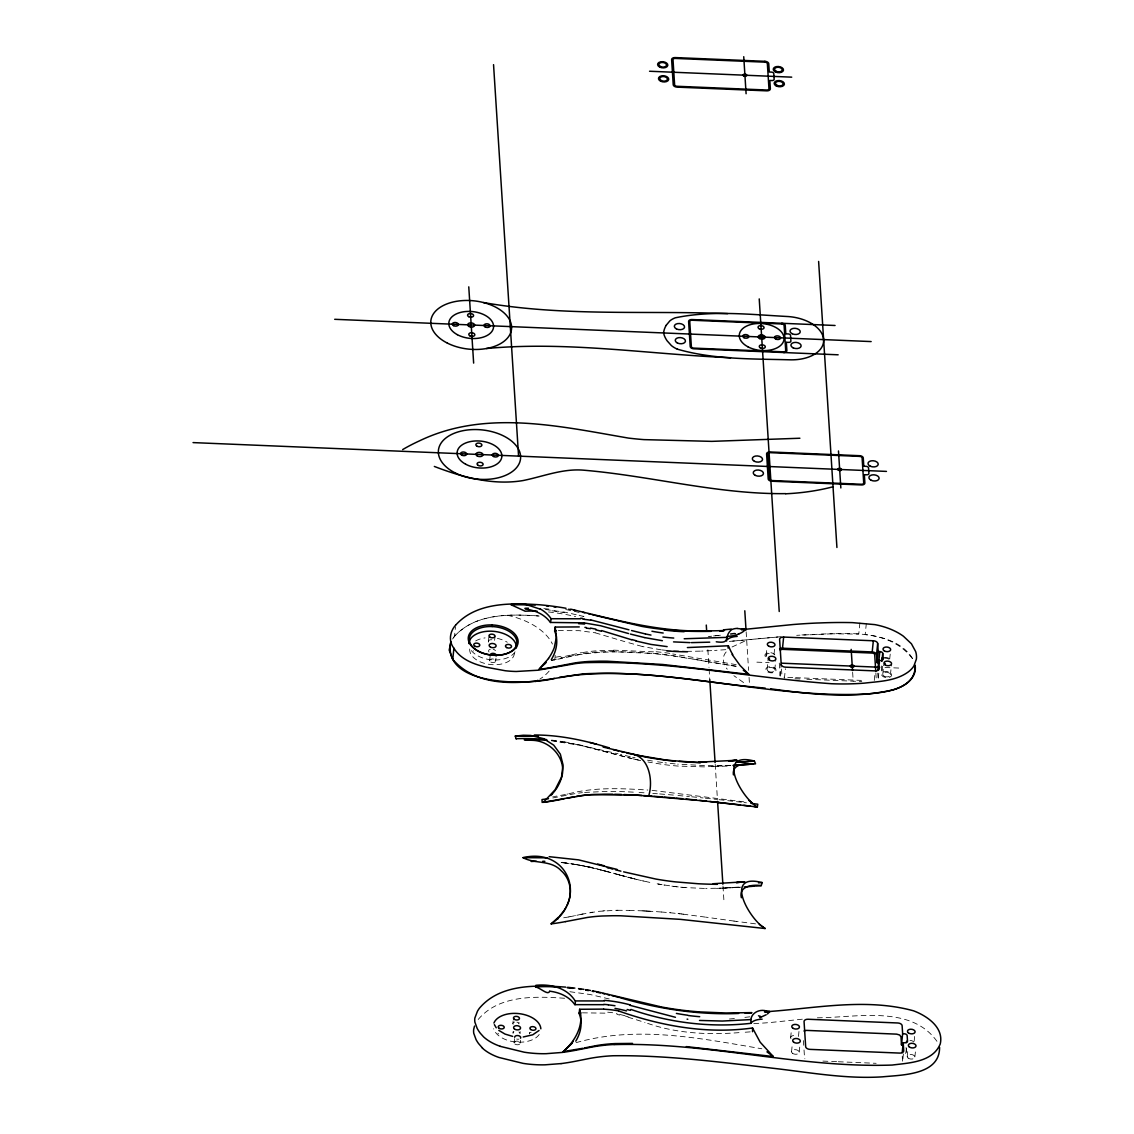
<?xml version="1.0" encoding="UTF-8"?>
<svg xmlns="http://www.w3.org/2000/svg" width="1134" height="1134" viewBox="0 0 1134 1134"><rect width="100%" height="100%" fill="white"/><g stroke="black" fill="none" stroke-linecap="round" stroke-linejoin="round"><path stroke-width="0.75" stroke-dasharray="5 3.75" d="M488.428 641.433L488.853 637.138M489.661 660.64L490.228 654.899M766.187 655.537L766.839 649.045M767.094 669.599L768.228 658.244M882.762 674.404L883.74 664.666M538.338 615.918C509.69 614.018 475.5 613.239 454.507 636.287L455.485 626.719M512.88 1023.633L513.163 1020.841M513.22 1031.359L513.036 1033.216A3.501 2.098 5.8 0 1 513.957 1031.77M514.113 1042.841L514.538 1038.659M518.918 1023.889L519.06 1022.485M520.194 1031.642L519.996 1033.513A3.501 2.098 5.8 0 0 518.89 1031.968M520.152 1043.096L520.435 1040.303M529.351 1033.896L529.493 1032.507M780.22 676.19A4.196 2.509 5.8 0 1 780.079 675.623L781.213 664.467M784.43 678.316L785.394 668.762M790.639 1037.738L791.447 1029.771M791.546 1051.799L792.184 1045.435M798.478 1036.462L799.116 1030.083M799.215 1052.125L800.023 1044.159M859.898 622.92L858.764 634.076L828.741 633.75L796.692 635.323M866.319 623.459L865.185 634.615C883.372 636.571 904.195 643.077 913.536 660.158C888.291 624.877 839.146 634.742 801.908 634.941M874.286 680.457L874.938 674.078M878.807 673.171L878.141 679.691L877.73 673.171M881.912 670.463L882.337 666.282M903.401 1053.925L902.593 1061.892L902.14 1054.875M905.655 1053.529L906.874 1047.589M907.214 1056.604L908.022 1048.638M914.146 1041.267L914.628 1036.476M914.883 1056.931L915.535 1050.552M774.026 654.29L774.834 646.465M774.763 669.925L775.727 660.541M889.694 659.095L890.672 649.711M890.431 674.73L891.565 663.787M494.608 640.341L495.034 636.273M495.7 660.895L495.983 658.188M726.171 651.965C721.536 656.912 723.024 664.524 727.263 669.188M454.507 636.287C475.472 613.196 510.456 614.004 539.146 616.074M732.04 646.99L746.682 640.228M571.664 654.871L581.6 652.603M570.26 655.211L561.259 657.224M568.758 793.8C594.542 786.996 621.475 788.413 647.812 790.044M576.894 915.266L580.806 914.415M581.062 914.358L598.199 911.367L615.734 910.304M567.652 794.027L566.901 794.197M575.42 915.577L574.683 915.748M581.77 914.202L583.074 913.933M573.946 915.903L570.005 916.697M565.455 794.495L554.299 796.522M569.92 916.711L568.744 916.938M552.768 797.953L573.79 793.857A106.497 63.788 5.8 0 1 580.239 792.907L582.422 792.652M568.63 916.967L561.344 918.186M590.162 912.558L592.586 912.147M553.562 796.635L552.825 796.734M576.044 1042.67C637.195 1025.207 700.727 1038.418 761.835 1048.766M551.578 660.442C596.626 647.982 644.183 650.604 689.755 658.698M749.843 1016.815L741.282 1017.808M720.359 635.224L710.054 636.372M718.545 635.409L708.24 636.5M777.896 636.996L729.134 641.433L782.332 636.557M802.333 1019.197L771.163 1022.429A303.345 181.709 5.8 0 1 764.727 1022.953L753.586 1023.633M734.407 1018.53L728.056 1019.126M584.62 792.425L607.087 791.39A263.896 158.08 5.8 0 1 627.641 791.858L636.784 792.326M730.778 765.507L704.2 766.882L678.642 766.116A161.113 96.518 5.8 0 1 663.149 764.486L648.01 762.034M738.546 887.071L719.736 888.262M603.005 910.885L603.812 910.829M817.373 1017.808C857.389 1017.581 913.012 1004.171 938.541 1043.649M725.774 649.669L714.562 650.448M604.209 910.786L605.003 910.73M750.212 1031.869L744.414 1032.28M739.481 887.284L738.461 887.355M741.041 887.185L735.952 887.511M739.014 1032.635C707.871 1035.03 675.977 1033.443 646.309 1022.911M736.958 887.44L733.981 887.624M727.163 766.017L717.638 766.499M735.442 887.539L722.67 888.163M711.656 650.618L701.549 651.1M732.054 887.724L733.018 887.681M730.594 887.809L729.176 887.879M727.248 887.979L728.212 887.922M558.367 630.617L579.162 630.674L595.095 632.786M582.437 1012.832L607.838 1013.186M725.42 888.05L726.341 888.021M716.731 766.541L708.608 766.797M724.498 888.092L705.646 888.446M700.373 651.143L687.459 651.341M730.735 765.351L703.037 765.507L677.693 764.132M716.39 888.361L719.92 888.262M615.649 910.304L616.612 910.29M616.527 910.29L617.888 910.276M617.321 910.276L629.427 910.375M613.522 650.151L656.118 651.965M687.388 651.341L671.044 650.76M704.455 888.432L685.574 887.596A160.461 96.121 5.8 0 1 674.234 886.462L659.166 884.208M629.271 910.375L642.241 910.843M756.874 662.157L769.164 662.667M885.002 667.487L899.035 668.068M792.765 677.551L784.359 677.196A2.339 1.403 5.8 0 1 783.934 677.154M795.572 677.664L861.443 680.4M794.977 678.756L800.264 678.982M806.855 679.252L861.812 681.534M822.887 1061.098L836.906 1061.679M838.309 1061.75L876.143 1063.309M642.156 910.843L643.488 910.914M643.304 910.9L644.722 910.971M644.452 910.956L647.216 911.098M645.6 911.013L648.45 911.169M647.883 911.141L655.58 911.594M649.031 911.212L650.179 911.268M639.066 792.468L645.941 792.921M656.359 911.651L661.93 912.048M652.036 790.341L745.633 802.036M652.801 793.403L657.366 793.757M661.349 912.005L668.989 912.643M659.662 793.928L673.383 795.076M569.906 991.726L590.105 994.504L610.772 999.323M667.104 650.448L661.349 649.853M564.604 998.274C535.319 996.233 499.045 994.801 478.264 1019.409A82.3 49.301 5.8 0 0 477.244 1020.898M677.948 795.487L689.373 796.55M545.454 609.525L564.86 612.162L583.939 616.485A167.846 97.042 6.2 0 0 579.12 615.238M551.79 740.488L579.361 744.755L632.333 758.689M669.4 912.686L670.307 912.771M670.208 912.757L681.392 913.947M675.169 763.905L665.048 762.799M691.655 796.777L703.08 797.939M551.237 740.729L580.608 745.421L627.952 757.654M705.362 798.18L716.773 799.399M562.11 862.279L590.247 867.014L635.72 879.204L625.982 876.724M561.174 862.506L563.768 862.804M719.055 799.654L741.849 802.277M678.089 913.579L679.989 913.791M681.25 913.933L683.292 914.174M661.25 649.839L642.411 646.522M744.131 802.546L746.413 802.815M562.039 862.605L570.7 863.725M682.966 914.146L706.043 917.193M564.193 862.861L573.733 864.193M755.499 923.841L736.15 921.361M662.525 762.487L654.984 761.41M734.152 921.091L705.986 917.179M733.953 921.063L736.576 921.418M736.079 666.154L730.636 665.389M736.207 664.666L672.689 653.964M736.023 666.381L672.547 655.594A183.68 110.026 5.8 0 0 655.948 653.581L613.296 651.724A148.072 88.707 5.8 0 0 594.273 652.234A82.654 49.513 5.8 0 0 581.218 654.077L560.862 658.641A105.108 62.965 5.8 0 1 551.351 660.243M729.275 665.19L709.374 662.001M571.139 863.796L575.221 864.434M663.872 885.002L664.779 885.144M564.122 741.721L618.03 753.77M574.357 864.292L577.192 864.774M652.475 761.027L647.471 760.191M662.072 884.704L653.964 883.23M575.902 864.547L581.076 865.483M577.631 864.845L584.081 866.064M706.595 661.505L692.661 658.982M658.911 884.166L658.131 884.024M616.91 1014.448L619.717 1015.029M581.501 865.554L587.525 866.787M584.52 866.149L590.97 867.553M649.839 882.394L647.075 881.813M640.682 760.56L639.293 760.262M632.63 757.257L635.097 757.781M587.398 866.759L588.56 867.014M638.371 760.049L636.046 759.539M635.224 759.369L638.881 760.177M587.951 866.886L588.957 867.099M643.006 880.92L646.663 881.728M595.279 632.829L624.834 641.646M588.815 867.071L597.902 869.225M643.205 880.962L642.425 880.778M635.125 759.341L633.268 758.915M630.192 756.704L620.454 754.379M641.504 880.565L639.647 880.14M591.409 867.652L600.935 869.991M642.142 646.451L625.67 641.901M639.066 879.998L637.804 879.701M630.49 758.263L631.411 758.476L626.351 757.257M636.415 879.374L637.336 879.587M636.188 879.318L634.133 878.807M598.766 869.438L603.401 870.643M632.772 878.467L623.303 876.001M602.99 870.529L604.408 870.898M603.529 870.671L605.712 871.252M604.847 871.025L607.895 871.833M606.151 871.366L610.517 872.542M621.971 875.646L624.636 876.355M622.807 875.873L619.136 874.881L620.652 875.292M619.32 874.938L609.638 872.301M614.43 873.605L615.252 873.832M628.009 1017.155L644.991 1022.485M743.592 682.569L733.868 675.68M881.671 665.942L881.94 670.166A2.807 1.673 5.8 0 1 881.685 670.931M906.08 1047.433L906.392 1052.366M875.859 672.93L876.284 679.606M852.64 672.292L853.207 681.109M781.51 669.017L781.95 675.694A2.339 1.403 5.8 0 0 782.063 676.091M779.285 663.092L780.079 675.623M803.425 1040.601L803.737 1045.293M804.034 1049.985L804.53 1057.809A4.196 2.509 5.8 0 0 804.885 1058.759M746.144 631.822L748.61 670.378M749.064 677.381L749.39 682.64M707.871 649.739L708.991 667.373M709.104 669.131L709.785 679.72M715.2 764.344L717.453 799.612M722.982 886.008L723.889 900.112M515.063 651.809A23.857 14.288 5.8 0 1 492.383 659.903A23.857 14.288 5.8 0 1 470.043 648.605M766.513 656.402A3.856 2.311 5.8 0 1 767.009 654.063A3.856 2.311 5.8 0 1 770.695 653.453M884.477 658.23A3.856 2.311 5.8 0 1 888.588 659.152M555.15 655.254A63.291 37.918 5.8 0 1 553.619 663.475M549.111 671.101A63.291 37.918 5.8 0 1 539.883 679.068M507.536 615.294A63.291 37.918 5.8 0 1 552.442 644.055M765.422 656.742A5.131 3.076 5.8 0 1 768.016 652.73A5.131 3.076 5.8 0 1 774.82 654.928M884.293 657.437A5.131 3.076 5.8 0 1 889.977 659.081M885.682 677.537A5.131 3.076 5.8 0 1 882.153 672.745A5.131 3.076 5.8 0 1 890.459 672.802A5.131 3.076 5.8 0 1 888.489 677.551M489.037 652.007A3.501 2.098 5.8 0 1 490.342 649.229M493.219 649.258A3.501 2.098 5.8 0 1 495.388 650.718M473.445 651.058A3.033 1.814 5.8 0 1 473.261 650.718M514.425 653.312A22.453 13.452 5.8 0 1 490.923 664.567A22.453 13.452 5.8 0 1 469.717 649.017M475.642 640.937A22.453 13.452 5.8 0 1 485.083 637.889M497.387 638.399A22.453 13.452 5.8 0 1 507.267 642.241M488.683 642.113A3.033 1.814 5.8 0 1 489.959 639.874A3.033 1.814 5.8 0 1 493.914 640.667M671.016 651.086A183.921 160.858 5.1 0 1 667.076 650.774M656.132 651.752A179.852 108.722 5.8 0 1 672.731 653.765M613.565 650.505A145.705 87.63 5.8 0 0 594.655 650.987A80.528 48.805 5.9 0 0 581.714 652.787M560.635 656.331A105.476 62.001 5.5 0 1 552.669 657.649M548.516 611.949A96.433 57.763 5.8 0 1 551.762 612.332A135.159 80.968 5.8 0 1 575.59 616.556M543.838 608.632A96.092 58.032 6.1 0 1 552.116 609.482M551.904 610.787A128.029 74.603 6 0 1 564.661 612.729M565.724 609.539A139.142 85.504 5.6 0 1 580.424 612.785M551.535 740.091A140.644 84.242 5.8 0 1 564.08 741.863M685.574 887.596A160.872 96.362 5.8 0 1 671.81 886.15M625.117 1015.979A109.686 69.457 10.6 0 1 628.165 1016.829M619.873 1014.491A72.774 44.651 10.8 0 1 624.962 1015.752M607.696 1012.194A53.723 30.689 11 0 1 617.08 1013.442M910.007 1040.374A3.856 2.311 5.8 0 1 913.664 1041.99M790.965 1038.602A3.856 2.311 5.8 0 1 792.241 1035.866A3.856 2.311 5.8 0 1 797.074 1036.363M529.521 1033.23A3.033 1.814 5.8 0 1 531.151 1032.28M498.606 1033.91A3.033 1.814 5.8 0 1 497.897 1033.258M513.135 1024.314A3.033 1.814 5.8 0 1 514.68 1022.018M516.906 1022.103A3.033 1.814 5.8 0 1 518.663 1023.208M539.217 1034.463A23.857 14.288 5.8 0 1 514.666 1041.891A23.857 14.288 5.8 0 1 493.644 1028.708M518.918 1039.141A3.033 1.814 5.8 0 1 516.693 1039.042M452.579 639.023L454.436 636.372L452.579 639.023M768.668 671.484A3.856 2.311 5.8 0 0 774.749 670.251A3.856 2.311 5.8 0 0 769.362 667.543A3.856 2.311 5.8 0 0 768.668 671.484M884.35 676.289A3.856 2.311 5.8 0 0 890.417 675.056A3.856 2.311 5.8 0 0 885.044 672.349A3.856 2.311 5.8 0 0 884.35 676.289M767.916 672.065A5.131 3.076 5.8 0 0 776.01 670.421A5.131 3.076 5.8 0 0 768.852 666.806A5.131 3.076 5.8 0 0 767.916 672.065M490.809 662.072A3.033 1.814 5.8 0 0 495.671 661.221A3.033 1.814 5.8 0 0 491.561 658.996A3.033 1.814 5.8 0 0 490.809 662.072M908.136 1058.079A3.856 2.311 5.8 0 0 914.67 1057.767A3.856 2.311 5.8 0 0 910.347 1054.45A3.856 2.311 5.8 0 0 908.136 1058.079M792.468 1053.273A3.856 2.311 5.8 0 0 798.988 1052.962A3.856 2.311 5.8 0 0 794.665 1049.645A3.856 2.311 5.8 0 0 792.468 1053.273M514.836 1044.003A3.033 1.814 5.8 0 0 519.982 1043.762A3.033 1.814 5.8 0 0 516.58 1041.14A3.033 1.814 5.8 0 0 514.836 1044.003"/><path stroke-width="1.5" d="M728.085 648.109L728.099 645.785L687.374 647.571M716.263 641.787C731.586 643.999 723.123 636.854 731.515 629.71A30.391 14.388 33.5 0 1 737.157 628.406M630.943 1009.444C669.514 1022.811 710.579 1027.914 751.176 1023.279C748.922 1014.193 758.462 1008.424 766.456 1010.989M770.681 688.806C810.838 694.334 852.201 698.998 892.245 690.067C903.727 687.076 917.208 678.798 915.138 665.219C916.258 689.543 884.081 692.534 866.631 694.008C771.744 698.587 678.416 668.876 583.315 673.851C541.797 679.677 484.558 695.837 452.764 659.378L453.898 648.223C448.384 641.291 449.815 631.567 455.528 625.273M779.597 648.832A4.196 2.509 5.8 0 1 782.503 648.209L783.637 637.067L873.336 640.781A4.196 2.509 5.8 0 1 877.673 643.488L878.184 651.511L877.064 662.667L878.68 662.738A2.807 1.673 5.8 0 1 879.516 662.837M877.064 662.667L876.539 654.644A4.196 2.509 5.8 0 0 872.202 651.937L873.336 640.781M876.539 654.644L877.673 643.488M877.801 670.081L878.765 660.512L880.395 660.583A2.807 1.673 5.8 0 0 883.074 659.01L882.72 653.382A2.807 1.673 5.8 0 0 879.814 651.582L878.184 651.511M878.68 662.738L879.814 651.582M881.898 661.349L882.72 653.382M903.132 1044.924L901.502 1044.868L902.636 1033.712L902.125 1025.689A4.196 2.509 5.8 0 0 897.774 1022.981L808.088 1019.253A4.196 2.509 5.8 0 0 804.063 1021.621L805.664 1046.668A4.196 2.509 5.8 0 0 810.016 1049.375L899.701 1053.089A4.196 2.509 5.8 0 0 903.727 1050.736L903.217 1042.713L904.847 1042.784A2.807 1.673 5.8 0 0 907.526 1041.21L907.157 1035.583A2.807 1.673 5.8 0 0 904.266 1033.783L902.636 1033.712M902.21 1052.621L903.217 1042.713M579.261 626.918L555.178 627.074L554.724 630.802L556.27 630.717M603.713 1009.118L579.63 1009.274L579.176 1013.002L580.934 1012.903M540.209 608.915A66.793 44.453 -31.8 0 1 551.11 618.71L550.6 622.453L583.812 622.849M643.588 795.572L648.691 795.912C653.439 781.014 649.258 755.457 630.433 753.841M560.99 779.271C568.12 760.843 552.088 741.395 533.391 740.346C508.868 739.354 541.003 739.552 547.353 740.374M755.953 886.065L761.226 885.611L762.19 882.606C722.712 872.344 749.418 919.674 765.124 928.519L680.287 919.348L620.766 915.79A224.135 134.266 5.8 0 0 612.303 915.733L602.211 916.003A100.841 60.4 5.8 0 0 587.44 917.449L565.497 921.616M474.536 1026.057L473.728 1029.162A36.274 21.73 5.8 0 0 473.771 1033.358L476.039 1039.566A64.085 38.386 5.8 0 0 478.534 1043.535L482.503 1048.071M560.749 780.022L559.884 782.247M567.964 903.047C572.656 892.231 570.246 878.581 561.202 870.742C551.067 859.714 534.837 864.179 523.029 857.658C567.78 847.027 588.291 898.355 551.138 923.87L558.566 917.122M567.666 903.798L567 905.286M450.708 642.383C442.26 688.054 531.718 684.653 554.328 678.416M450.935 641.915L449.192 650.108L452.764 659.378M559.558 782.984L557.644 786.698M565.838 907.512L566.249 906.775M666.126 325.359L669.825 320.908A23.686 14.189 5.8 0 1 675.269 317.818C711.698 310.192 749.602 314.458 786.457 316.457A35.934 21.518 5.8 0 1 823.624 339.605A35.934 21.518 5.8 0 1 789.221 359.79C751.899 358.812 713.428 359.62 677.282 349.144M565.412 908.249L564.505 909.737M572.174 1042.77L573.109 1041.352M557.205 787.435L555.745 789.647M563.527 911.197L564.023 910.46M548.558 658.514L538.834 669.386A150.198 89.969 5.8 0 0 553.123 667.132L574.669 662.965A97.481 58.401 5.8 0 1 589.099 661.476L598.965 661.179A213.121 127.66 5.8 0 1 607.257 661.207L662.724 664.481L748.809 674.347L740.077 665.502L732.153 654.502M555.221 790.384L552.06 794.225M562.988 911.934L561.032 914.415M760.63 1017.056L759.879 1017.694A42.114 25.217 5.8 0 1 761.524 1016.886L766.173 1014.774M560.735 914.755L559.842 915.776M539.033 1030.48L532.739 1034.803L523.228 1036.986M455.641 625.132C476.422 602.041 510.924 602.919 539.458 604.762A178.86 107.149 5.8 0 1 554.072 606.392A172.34 103.237 5.8 0 1 566.036 608.278M551.748 794.565L550.784 795.572M572.075 1043.223L571.366 1043.946M570.997 1044.301L570.26 1045.024M546.205 662.44L545.171 663.461M569.892 1045.378L563.286 1051.587L582.961 1048.27M545.128 663.503L540.294 668.039M574.895 796.692L543.37 802.333L555.05 789.831L561.472 777.187L563.088 765.081L560.352 754.181L553.746 745.166L543.71 738.688L530.726 735.442L523.284 735.243L515.261 736.108L516.197 738.914M563.286 1051.587C574.966 1041.366 584.379 1025.15 579.63 1009.274M735.853 635.281L738.914 633.878M767.449 1013.98L769.802 1011.613L765.252 1011.996M735.427 635.494L727.192 636.486M738.319 634.147L740.97 632.956A17.719 10.617 5.8 0 0 745.378 629.427L737.213 628.477M584.478 1047.944L596.768 1045.534A100.416 60.145 5.8 0 1 615.181 1043.578L632.531 1043.408M563.967 798.832L557.73 800.065A160.404 96.092 5.8 0 1 543.37 802.333M567.071 798.208L582.238 795.558A99.041 59.322 5.8 0 1 591.055 794.665L637.436 795.203L706.482 801.114M559.331 677.395C627.612 666.012 697.098 682.271 765.209 688.111M576.483 796.408L579.672 795.898A100.841 60.4 5.8 0 1 594.443 794.466L604.521 794.183A224.135 134.266 5.8 0 1 612.998 794.239M548.516 798.676L541.995 799.555L542.18 802.475M558.367 918.597L556.865 918.781M561.061 1063.593L545.015 1064.826A74.263 44.481 5.8 0 1 523.058 1063.366L498.96 1057.469A41.859 25.076 5.8 0 1 482.375 1048.114M730.622 633.991L734.052 633.58M758.49 1015.781L760.56 1016.39M486.443 348.521C567.836 340.965 649.243 354.361 730.523 357.72M735.13 760.418L728.567 761.056L737.043 760.234L698.587 762.19L706.553 762.218L699.565 762.19M742.898 881.969L736.335 882.621L744.811 881.784L713.088 883.74M734.265 633.537L735.442 633.722M723.464 629.838L731.302 629.087M752.834 761.183L750.439 761.382M749.347 764.415L733.273 765.634M754.805 886.15L753.656 886.249M752.494 886.334L744.202 886.958M748.412 761.538L748.001 761.566A293.352 175.727 5.8 0 1 736.873 762.246M686.339 1046.597L773.26 1056.534L760.177 1042.203L752.537 1027.985C706.978 1034.35 661.547 1026.114 618.611 1010.975M726.738 637.365L684.199 638.754M764.5 1011.897L765.861 1011.797A303.345 181.709 5.8 0 0 772.297 1011.273C818.975 1007.602 867.524 998.175 913.508 1010.805C926.903 1015.809 944.069 1027.432 940.256 1043.932C932.644 1062.317 909.099 1062.87 892.203 1065.053C799.101 1068.313 707.403 1041.848 614.089 1044.612M751.19 1019.565L722.287 1021.054L699.508 1020.444M551.081 618.725L580.679 618.781M523.029 857.658L547.58 857.814M751.53 1012.931L745.081 1013.229M709.728 642.17L691.414 642.638M799.895 438.234L711.727 441.367L643.97 439.623A219.032 131.204 5.8 0 1 628.491 438.093C559.842 426.341 485.522 408.949 419.367 440.913A203.071 121.65 5.8 0 0 402.655 449.588M733.23 765.252L755.556 763.848L754.408 761.056C714.944 750.793 741.636 798.123 757.342 806.969L757.796 804.204L750.963 803.368M751.828 1012.605L725.93 1013.002L700.202 1011.925A198.648 118.999 5.8 0 1 659.492 1006.581M531.166 861.471L536.325 861.273M785.749 493.63C717.496 494.452 650.916 475.826 583.245 470.156C562.507 468.47 542.988 476.535 523.029 480.561C492.879 485.607 462.332 477.216 434.336 466.443M738.631 1013.456C698.487 1015.114 658.457 1008.906 619.972 997.665M549.678 991.314C547.92 995.737 540.691 987.955 535.418 986.906A116.235 69.628 5.8 0 1 555.05 986.878L559.728 987.119M689.982 642.624L673.539 641.887M534.327 735.002C559.842 734.903 584.974 740.488 609.284 747.859M542.747 861.273L544.873 861.33M614.685 794.268L621.489 794.452M727.702 313.636C646.337 310.39 564.08 316.726 483.495 302.551M753.458 764.061C745.704 763.253 731.756 763.636 733.414 774.891M761.226 885.611C752.976 884.378 738.418 885.909 741.367 897.745M532.215 735.909L515.261 736.108L538.097 736.164M700.132 762.601L667.713 760.333L634.104 754.677M624.026 794.551L641.887 795.458M649.555 71.244L791.716 77.155M835.063 325.486L691.953 319.547A3.501 2.098 5.8 0 0 688.607 321.503L690.209 346.55A3.501 2.098 5.8 0 0 693.824 348.804L838.154 354.8M786.032 333.835L788.13 333.92A2.339 1.403 5.8 0 1 790.54 335.423L790.894 341.05A2.339 1.403 5.8 0 1 788.669 342.369L786.571 342.284M334.7 319.306L871.153 341.575M864.037 466.258L866.121 466.343A2.339 1.403 5.8 0 1 868.531 467.846L868.899 473.473A2.339 1.403 5.8 0 1 866.659 474.792L864.576 474.707M193.049 442.6L886.462 471.404M492.241 624.919L492.213 626.549M782.503 648.209L872.202 651.937M781.454 663.177L879.729 667.26M534.1 735.98L537.899 736.15M683.065 630.943L675.708 630.504A184.544 110.551 5.8 0 1 641.731 626.379L595.52 615.478M549.168 856.68L578.609 859.87L617.066 869.409M535.276 604.918L510.966 604.706L525.141 611.198A96.433 57.763 5.8 0 1 537.034 611.113M648.691 795.912L652.093 796.153M604.493 1000.939L575.533 1000.925L575.051 1004.653L603.883 1004.667M653.794 796.281L662.299 796.933M679.138 761.438L690.549 762.204A284.974 170.71 5.8 0 0 700.67 762.615M664 797.074L674.206 797.953M582.564 618.951L584.194 619.107M565.738 987.119C536.453 985.077 500.179 983.646 479.398 1008.254A82.3 49.301 5.8 0 0 477.471 1011.202L474.863 1018.006A36.274 21.73 5.8 0 0 474.905 1022.202L477.173 1028.41A63.036 37.762 5.8 0 0 480.348 1033.287L483.623 1036.915A41.859 25.076 5.8 0 0 500.122 1046.271M675.907 798.095L682.711 798.733M667.146 646.621L650.973 644.424L635.919 640.993M675.354 761.112L667.756 760.333A185.494 111.118 5.8 0 1 647.996 757.484L646.125 757.143M686.098 799.045L696.29 800.051M567.198 987.728L572.769 988.324M567.581 987.303L574.881 988.111M583.939 622.864L600.538 625.727L628.548 633.552M584.903 627.371L586.391 627.541M699.692 800.406L757.342 806.969L753.954 806.543M709.884 801.469L740.403 804.913M546.46 605.91L548.317 606.123M750.566 806.132L743.791 805.324M751.091 802.702L751.941 802.801L750.098 801.426M759.284 924.309L765.124 928.519M662.908 636.996L663.262 637.039A176.167 136.775 7 0 0 673.752 638.059M687.091 1019.154L687.799 1019.253M662.384 640.71L644.906 637.648M553.874 606.832L555.731 607.087M578.524 988.593L583.925 989.372M579.247 989.146L581.104 989.415M590.913 619.958L628.931 629.809M590.545 628.108L595.874 629.143M585.697 989.656L590.474 990.478M585.697 990.124L588.447 990.592M645.189 756.959L603.118 747.079M592.855 990.903L596.399 991.598M592.104 991.244L593.918 991.598M526.956 604.776L540.025 609.1M650.987 635.083L645.459 633.963M675.439 1017.283L630.135 1005.362M568.559 609.227L570.374 609.582M659.52 1006.51L597.575 991.839M570.771 609.171C615.294 619.717 659.945 632.403 706.198 630.844A292.402 175.16 5.8 0 0 724.456 630.532M596.64 992.151L600.269 992.916M512.681 1036.391L504.999 1034.066L498.818 1030.381M574.002 610.319L575.817 610.716M645.289 633.92L631.567 630.532M644.693 637.606L630.376 634.062M602.976 993.512L604.762 993.923M629.512 753.628L626.776 752.976M583.018 612.346L584.804 612.785M607.455 994.546L609.241 994.986M621.304 751.658L624.026 752.324M611.935 995.638L614.614 996.304M588.376 613.664L590.176 614.104M618.569 750.977L613.125 749.617M607.3 867.723L609.114 868.176M623.629 871.848L655.764 879.034A185.494 111.118 5.8 0 0 675.538 881.883L698.317 883.755A284.974 170.71 5.8 0 0 717.283 884.336M610.928 868.63L612.743 869.098M615.464 869.778L620.908 871.167M615.507 996.531L619.079 997.438M591.962 614.557L593.748 615.011M596.314 744.202L589.921 742.486M604.082 865.752L597.689 864.037M601.559 630.561L631.766 639.831M500.08 1046.313L524.192 1052.196A74.263 44.481 5.8 0 0 546.149 1053.684L562.195 1052.437A165.663 99.239 5.8 0 0 575.959 1050.212L589.836 1047.462A113.74 68.125 5.8 0 1 614.047 1044.499M743.294 670.237L744.088 670.818M766.953 1051.842L773.26 1056.534M744.485 671.115L748.809 674.347M749.872 801.242L748.993 800.519M496.253 1027.815L494.381 1024.64M453.898 648.223C460.163 658.613 472.084 663.588 483.339 666.466A121.494 72.789 5.8 0 0 486.529 667.274L505.268 670.747A72.179 43.234 5.8 0 0 516.239 671.484L537.743 670.237L575.647 663.588A99.041 59.322 5.8 0 1 584.449 662.695C667.444 660.215 749.234 677.834 831.718 683.745A178.945 107.191 5.8 0 0 864.349 683.136C879.304 681.392 895.647 681.123 908.334 671.895A42.242 25.302 5.8 0 0 913.933 665.885L916.371 659.166A46.678 27.953 5.8 0 0 915.662 651.568L911.424 643.772L903.387 636.202A53.085 31.795 5.8 0 0 874.881 624.621L852.442 622.623A316.471 189.576 5.8 0 0 819.343 622.963L816.806 623.034A395.681 237.02 5.8 0 0 792.836 624.551L745.718 629.257A292.402 175.16 5.8 0 1 741.409 629.597M555.178 627.074L556.425 636.925L554.313 647.542A53.652 36.09 -25.8 0 1 548.445 658.485M939.59 1047.419C939.661 1075.089 902.48 1074.876 882.536 1076.832C847.396 1079.114 812.511 1072.977 777.754 1068.809C723.038 1062.515 668.139 1055.045 612.955 1055.754A113.74 68.125 5.8 0 0 588.702 1058.617L574.825 1061.381A165.663 99.239 5.8 0 1 561.075 1063.607M878.765 660.512L879.275 668.536A4.196 2.509 5.8 0 1 875.264 670.903L785.564 667.175A4.196 2.509 5.8 0 1 781.213 664.467M901.502 1044.868L900.991 1036.845L899.659 1035.002L896.654 1034.137L806.954 1030.409A4.196 2.509 5.8 0 0 804.034 1031.033M863.782 466.102L863.272 457.952A3.501 2.098 5.8 0 0 859.643 455.698L769.943 451.97A3.501 2.098 5.8 0 0 766.598 453.926L768.2 478.973A3.501 2.098 5.8 0 0 771.815 481.227L861.514 484.955A3.501 2.098 5.8 0 0 864.873 482.985L864.349 474.834M875.76 671.257L874.683 654.573A2.339 1.403 5.8 0 0 872.273 653.071L782.573 649.343A2.339 1.403 5.8 0 0 780.348 650.647M838.48 450.949L840.847 487.96M851.18 649.371L852.527 670.534M818.62 261.444L836.92 547.481M785.791 333.68L785.267 325.529A3.501 2.098 5.8 0 0 781.652 323.275M786.344 342.411L786.868 350.562A3.501 2.098 5.8 0 1 783.523 352.532M743.734 56.7L746.101 93.725M759.227 298.908L779.228 611.495M781.298 665.672L779.611 639.42A4.196 2.509 5.8 0 1 783.637 637.067M744.797 610.787L746.03 630.065M706.284 625.061L706.624 630.348M709.785 679.72L715.086 762.587M717.567 801.369L722.868 884.236M493.545 64.666L518.578 456.123M468.767 286.845L473.643 363.093M752.537 1027.985L752.551 1028.907A139.241 109.233 -13 0 1 752.522 1031.699M754.379 760.985A284.974 170.71 5.8 0 1 735.853 762.275M516.154 738.73A140.644 84.242 5.8 0 1 546.475 739.566M468.866 643.573A23.857 14.288 5.8 0 1 493.63 631.326A23.857 14.288 5.8 0 1 516.381 647.868M881.898 660.541A3.856 2.311 5.8 0 1 882.89 658.741M537.814 680.315A63.291 37.918 5.8 0 1 535.631 681.506M769.476 658.726A5.131 3.076 5.8 0 1 768.994 658.641M885.243 663.546A5.131 3.076 5.8 0 1 884.775 663.475M881.728 658.301A5.131 3.076 5.8 0 1 882.89 657.734M677.282 349.144A23.686 14.189 5.8 0 1 671.399 345.587L667.118 340.81A47.33 28.35 5.8 0 1 664.141 335.012L663.886 334.006A13.835 8.292 5.8 0 1 663.702 331.936L663.929 330.944A47.33 28.35 5.8 0 1 666.168 325.373M833.292 486.713A161.269 96.603 5.8 0 1 785.805 493.786M554.554 630.873A52.788 37.025 -20.2 0 1 551.294 659.676M732.734 654.616A49.499 21.829 39.9 0 1 728.581 645.983M578.609 623.672A78.43 49.612 12.6 0 1 584.62 624.083M586.434 628.151A53.156 28.633 10.8 0 1 590.488 628.704M595.676 629.838A76.573 45.587 10.9 0 1 601.275 631.227M636.032 640.71A196.721 142.019 8.8 0 1 631.879 639.548M687.502 651.795A206.898 179.172 5.3 0 1 666.792 650.888M525.283 609.015A60.145 39.903 -28.7 0 1 550.458 622.552M726.625 641.022A35.197 17.293 32.5 0 1 727.149 638.881M580.58 618.228A86.453 46.437 10.7 0 1 582.493 618.384M584.223 619.377A68.777 37.053 10.7 0 1 590.885 620.227M663.192 633.027A154.975 109.729 7.3 0 1 651.937 631.241M684.128 631.709A186.146 146.725 7 0 1 664.255 630.065M524.985 608.306A96.092 58.032 6.1 0 1 528.43 608.193M745.293 629.271A284.195 170.242 5.8 0 1 741.679 629.625M723.379 630.901A284.195 170.242 5.8 0 1 719.693 631.057M711.16 631.326A284.195 170.242 5.8 0 1 683.079 631.071M490.228 654.899A3.033 1.814 5.8 0 1 493.829 653.439A3.033 1.814 5.8 0 1 496.097 655.976M511.023 604.493A60.499 41.178 -34.4 0 1 527.027 604.649M727.872 639.193A26.181 10.716 16.6 0 1 737.199 636.415M762.161 882.536A284.974 170.71 5.8 0 1 758.476 882.862M565.497 921.602A160.404 96.092 5.8 0 1 551.152 923.884M578.935 1013.101A51.767 36.316 -20.2 0 1 575.788 1041.154M603.727 1009.203A64.794 37.11 11 0 1 618.625 1010.89M535.858 985.318A63.802 43.517 -34.5 0 1 575.278 1001.095M549.749 991.201A59.606 39.548 -28.8 0 1 574.881 1004.752M766.414 1010.918A36.742 17.138 32.7 0 1 769.773 1011.556M750.949 1023.194A28.137 11.694 17.2 0 1 762.133 1019.168M604.394 1000.358A76.191 40.923 10.7 0 1 630.348 1004.937M687.629 1015.214A155.004 109.729 7.3 0 1 676.388 1013.413M699.692 1016.688A177.188 138.589 7 0 1 688.295 1015.511M627.145 1009.501A113.584 52.263 11.5 0 1 630.447 1010.366M615.011 1008.395A76.134 37.422 11.2 0 1 626.535 1010.89M608.377 1004.88A68.579 37.762 10.9 0 1 614.982 1005.745M603.827 1004.37A84.341 45.53 10.8 0 1 608.235 1004.752M906.321 1042.543A3.856 2.311 5.8 0 1 907.328 1040.941M493.914 1023.066A23.857 14.288 5.8 0 1 519.344 1013.668A23.857 14.288 5.8 0 1 540.847 1028.822M514.68 1037.27A3.033 1.814 5.8 0 1 518.153 1035.611A3.033 1.814 5.8 0 1 520.549 1038.177M764.897 61.307L675.198 57.579A3.728 2.24 5.8 0 0 671.626 59.677L673.227 84.724A3.728 2.24 5.8 0 0 677.083 87.134L766.782 90.848A3.728 2.24 5.8 0 0 770.355 88.764L769.83 80.457L771.914 80.542A2.339 1.403 5.8 0 0 774.153 79.238L773.785 73.611A2.339 1.403 5.8 0 0 771.375 72.094L769.277 72.009L768.753 63.717A3.728 2.24 5.8 0 0 764.897 61.307M764.94 62.157L675.254 58.429A2.339 1.403 5.8 0 0 673.015 59.733L674.617 84.781A2.339 1.403 5.8 0 0 677.026 86.283L766.726 90.011A2.339 1.403 5.8 0 0 768.965 88.693L767.364 63.66A2.339 1.403 5.8 0 0 764.94 62.157M781.695 323.97L691.995 320.242A2.339 1.403 5.8 0 0 689.755 321.56L691.371 346.607A2.339 1.403 5.8 0 0 693.781 348.11L783.481 351.838A2.339 1.403 5.8 0 0 785.706 350.519L784.104 325.472A2.339 1.403 5.8 0 0 781.695 323.97M859.685 456.392L770 452.664A2.339 1.403 5.8 0 0 767.761 453.983L769.362 479.03A2.339 1.403 5.8 0 0 771.772 480.532L861.471 484.261A2.339 1.403 5.8 0 0 863.711 482.942L862.109 457.895A2.339 1.403 5.8 0 0 859.685 456.392M851.11 666.934A1.871 1.12 5.8 0 0 854.086 666.395A1.871 1.12 5.8 0 0 851.549 665.034A1.871 1.12 5.8 0 0 851.11 666.934M447.349 343.092A40.541 24.282 5.8 0 0 511.377 330.192A40.541 24.282 5.8 0 0 454.876 301.616A40.541 24.282 5.8 0 0 447.349 343.092M676.431 328.903A5.131 3.076 5.8 0 0 684.539 327.258A5.131 3.076 5.8 0 0 677.381 323.644A5.131 3.076 5.8 0 0 676.431 328.903M677.338 342.964A5.131 3.076 5.8 0 0 685.432 341.334A5.131 3.076 5.8 0 0 678.274 337.719A5.131 3.076 5.8 0 0 677.338 342.964M792.184 333.736A5.131 3.076 5.8 0 0 800.221 332.007A5.131 3.076 5.8 0 0 792.964 328.463A5.131 3.076 5.8 0 0 792.184 333.736M747.802 346.735A22.453 13.452 5.8 0 0 783.821 340.413A22.453 13.452 5.8 0 0 753.387 323.955A22.453 13.452 5.8 0 0 747.802 346.735M759.511 338.542A3.501 2.098 5.8 0 0 765.124 337.563A3.501 2.098 5.8 0 0 760.375 334.998A3.501 2.098 5.8 0 0 759.511 338.542M759.185 328.747A3.033 1.814 5.8 0 0 764.047 327.882A3.033 1.814 5.8 0 0 759.936 325.671A3.033 1.814 5.8 0 0 759.185 328.747M743.932 337.677A3.033 1.814 5.8 0 0 748.809 336.826A3.033 1.814 5.8 0 0 744.698 334.615A3.033 1.814 5.8 0 0 743.932 337.677M469.037 326.479A3.501 2.098 5.8 0 0 474.65 325.501A3.501 2.098 5.8 0 0 469.915 322.935A3.501 2.098 5.8 0 0 469.037 326.479M485.182 326.932A3.033 1.814 5.8 0 0 490.058 326.082A3.033 1.814 5.8 0 0 485.947 323.856A3.033 1.814 5.8 0 0 485.182 326.932M453.472 325.614A3.033 1.814 5.8 0 0 458.334 324.763A3.033 1.814 5.8 0 0 454.224 322.538A3.033 1.814 5.8 0 0 453.472 325.614M457.342 334.672A22.453 13.452 5.8 0 0 493.347 328.35A22.453 13.452 5.8 0 0 462.913 311.893A22.453 13.452 5.8 0 0 457.342 334.672M468.711 316.67A3.033 1.814 5.8 0 0 473.573 315.819A3.033 1.814 5.8 0 0 469.462 313.594A3.033 1.814 5.8 0 0 468.711 316.67M469.944 335.877A3.033 1.814 5.8 0 0 474.806 335.026A3.033 1.814 5.8 0 0 470.695 332.801A3.033 1.814 5.8 0 0 469.944 335.877M775.656 338.995A3.033 1.814 5.8 0 0 780.518 338.145A3.033 1.814 5.8 0 0 776.407 335.919A3.033 1.814 5.8 0 0 775.656 338.995M760.418 347.94A3.033 1.814 5.8 0 0 765.28 347.089A3.033 1.814 5.8 0 0 761.169 344.864A3.033 1.814 5.8 0 0 760.418 347.94M760.531 337.847A1.871 1.12 5.8 0 0 763.508 337.308A1.871 1.12 5.8 0 0 760.971 335.947A1.871 1.12 5.8 0 0 760.531 337.847M793.077 347.812A5.131 3.076 5.8 0 0 801.114 346.083A5.131 3.076 5.8 0 0 793.871 342.539A5.131 3.076 5.8 0 0 793.077 347.812M478.222 465.408A3.033 1.814 5.8 0 0 483.098 464.557A3.033 1.814 5.8 0 0 478.987 462.332A3.033 1.814 5.8 0 0 478.222 465.408M477.003 446.201A3.033 1.814 5.8 0 0 481.865 445.35A3.033 1.814 5.8 0 0 477.754 443.125A3.033 1.814 5.8 0 0 477.003 446.201M465.62 464.189A22.453 13.452 5.8 0 0 501.639 457.867A22.453 13.452 5.8 0 0 471.205 441.424A22.453 13.452 5.8 0 0 465.62 464.189M461.751 455.145A3.033 1.814 5.8 0 0 466.613 454.295A3.033 1.814 5.8 0 0 462.502 452.069A3.033 1.814 5.8 0 0 461.751 455.145M493.474 456.463A3.033 1.814 5.8 0 0 498.336 455.613A3.033 1.814 5.8 0 0 494.226 453.387A3.033 1.814 5.8 0 0 493.474 456.463M477.329 456.01A3.501 2.098 5.8 0 0 482.942 455.017A3.501 2.098 5.8 0 0 478.194 452.452A3.501 2.098 5.8 0 0 477.329 456.01M455.57 473.119A41.278 24.721 5.8 0 0 520.435 459.553A41.278 24.721 5.8 0 0 462.459 430.807A41.278 24.721 5.8 0 0 455.57 473.119M871.082 480.235A5.131 3.076 5.8 0 0 879.119 478.505A5.131 3.076 5.8 0 0 871.862 474.962A5.131 3.076 5.8 0 0 871.082 480.235M838.522 470.27A1.871 1.12 5.8 0 0 841.513 469.731A1.871 1.12 5.8 0 0 838.976 468.37A1.871 1.12 5.8 0 0 838.522 470.27M870.175 466.159A5.131 3.076 5.8 0 0 878.212 464.43A5.131 3.076 5.8 0 0 870.969 460.886A5.131 3.076 5.8 0 0 870.175 466.159M755.329 475.387A5.131 3.076 5.8 0 0 763.437 473.757A5.131 3.076 5.8 0 0 756.279 470.142A5.131 3.076 5.8 0 0 755.329 475.387M754.436 461.325A5.131 3.076 5.8 0 0 762.53 459.681A5.131 3.076 5.8 0 0 755.372 456.066A5.131 3.076 5.8 0 0 754.436 461.325M659.69 67.076A5.131 3.076 5.8 0 0 667.784 65.446A5.131 3.076 5.8 0 0 660.626 61.831A5.131 3.076 5.8 0 0 659.69 67.076M660.583 81.152A5.131 3.076 5.8 0 0 668.691 79.508A5.131 3.076 5.8 0 0 661.533 75.893A5.131 3.076 5.8 0 0 660.583 81.152M775.429 71.924A5.131 3.076 5.8 0 0 783.466 70.195A5.131 3.076 5.8 0 0 776.223 66.651A5.131 3.076 5.8 0 0 775.429 71.924M743.776 76.021A1.871 1.12 5.8 0 0 746.767 75.482A1.871 1.12 5.8 0 0 744.23 74.121A1.871 1.12 5.8 0 0 743.776 76.021M776.336 85.986A5.131 3.076 5.8 0 0 784.374 84.256A5.131 3.076 5.8 0 0 777.116 80.712A5.131 3.076 5.8 0 0 776.336 85.986M776.124 71.314A3.856 2.311 5.8 0 0 782.191 70.067A3.856 2.311 5.8 0 0 776.818 67.374A3.856 2.311 5.8 0 0 776.124 71.314M777.017 85.376A3.856 2.311 5.8 0 0 783.098 84.143A3.856 2.311 5.8 0 0 777.711 81.435A3.856 2.311 5.8 0 0 777.017 85.376M660.442 66.509A3.856 2.311 5.8 0 0 666.523 65.262A3.856 2.311 5.8 0 0 661.136 62.568A3.856 2.311 5.8 0 0 660.442 66.509M661.349 80.571A3.856 2.311 5.8 0 0 667.416 79.337A3.856 2.311 5.8 0 0 662.043 76.63A3.856 2.311 5.8 0 0 661.349 80.571M884.463 651.001A3.856 2.311 5.8 0 0 890.629 649.924A3.856 2.311 5.8 0 0 885.413 647.103A3.856 2.311 5.8 0 0 884.463 651.001M885.356 665.077A3.856 2.311 5.8 0 0 891.537 664A3.856 2.311 5.8 0 0 886.32 661.179A3.856 2.311 5.8 0 0 885.356 665.077M768.781 646.21A3.856 2.311 5.8 0 0 774.961 645.118A3.856 2.311 5.8 0 0 769.745 642.298A3.856 2.311 5.8 0 0 768.781 646.21M769.688 660.272A3.856 2.311 5.8 0 0 775.854 659.194A3.856 2.311 5.8 0 0 770.638 656.373A3.856 2.311 5.8 0 0 769.688 660.272M490.469 647.103A3.501 2.098 5.8 0 0 496.082 646.111A3.501 2.098 5.8 0 0 491.348 643.545A3.501 2.098 5.8 0 0 490.469 647.103M506.614 647.557A3.033 1.814 5.8 0 0 511.491 646.706A3.033 1.814 5.8 0 0 507.38 644.481A3.033 1.814 5.8 0 0 506.614 647.557M474.905 646.238A3.033 1.814 5.8 0 0 479.767 645.388A3.033 1.814 5.8 0 0 475.656 643.162A3.033 1.814 5.8 0 0 474.905 646.238M490.143 637.294A3.033 1.814 5.8 0 0 495.005 636.443A3.033 1.814 5.8 0 0 490.894 634.218A3.033 1.814 5.8 0 0 490.143 637.294M478.378 651.242A23.857 14.288 5.8 0 0 516.636 644.523A23.857 14.288 5.8 0 0 484.289 627.045A23.857 14.288 5.8 0 0 478.378 651.242A25.033 14.997 5.8 0 0 517.983 643.247A25.033 14.997 5.8 0 0 483.07 625.628A25.033 14.997 5.8 0 0 478.491 651.242M908.377 1032.861A3.856 2.311 5.8 0 0 914.897 1032.55A3.856 2.311 5.8 0 0 910.574 1029.218A3.856 2.311 5.8 0 0 908.377 1032.861M909.27 1046.937A3.856 2.311 5.8 0 0 915.804 1046.611A3.856 2.311 5.8 0 0 911.481 1043.294A3.856 2.311 5.8 0 0 909.27 1046.937M792.694 1028.056A3.856 2.311 5.8 0 0 799.229 1027.744A3.856 2.311 5.8 0 0 794.906 1024.413A3.856 2.311 5.8 0 0 792.694 1028.056M793.602 1042.132A3.856 2.311 5.8 0 0 800.122 1041.806A3.856 2.311 5.8 0 0 795.799 1038.489A3.856 2.311 5.8 0 0 793.602 1042.132M514.439 1028.992A3.501 2.098 5.8 0 0 520.378 1028.694A3.501 2.098 5.8 0 0 516.438 1025.675A3.501 2.098 5.8 0 0 514.439 1028.992M530.641 1029.488A3.033 1.814 5.8 0 0 535.787 1029.233A3.033 1.814 5.8 0 0 532.385 1026.624A3.033 1.814 5.8 0 0 530.641 1029.488M498.932 1028.169A3.033 1.814 5.8 0 0 504.077 1027.914A3.033 1.814 5.8 0 0 500.661 1025.306A3.033 1.814 5.8 0 0 498.932 1028.169M514.17 1019.225A3.033 1.814 5.8 0 0 519.315 1018.97A3.033 1.814 5.8 0 0 515.913 1016.362A3.033 1.814 5.8 0 0 514.17 1019.225"/></g></svg>
